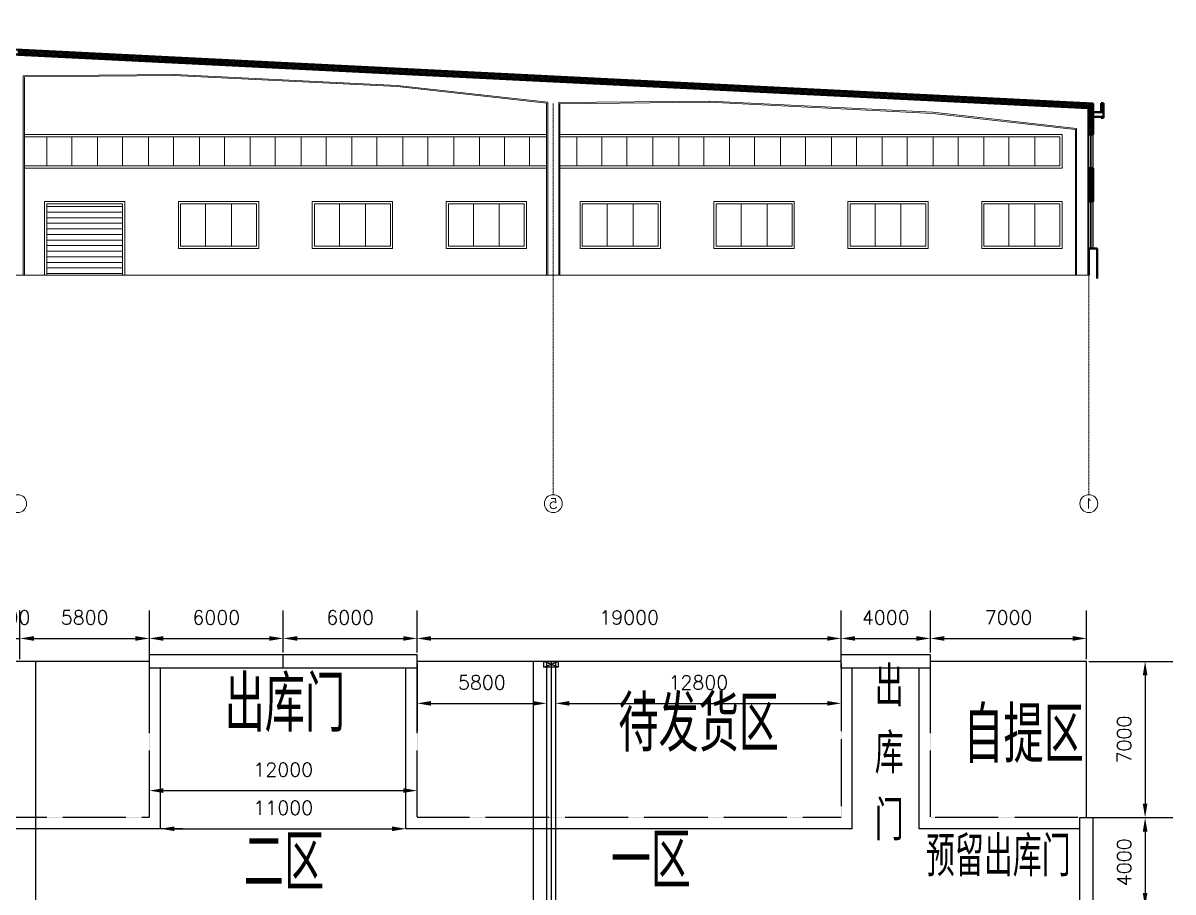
# Model space of a CAD drawing. Header units: millimetres. Extents: x 6622 to 532820, y 3370 to 359312.
# Drawn here: x 481287 to 532820, y 318705 to 357655 of the extents above; entities that cross this region are included whole.
import ezdxf
from ezdxf.enums import TextEntityAlignment as Align

# ---------------------------------------------------------------- set-up
doc = ezdxf.new("R2010")
doc.units = ezdxf.units.MM
doc.linetypes.add('ACAD_ISO03W100', pattern=[30, 12, -18])
doc.linetypes.add('CENTER', pattern=[50.8, 31.75, -6.35, 6.35, -6.35])
for name, color, linetype, lineweight in [('AXIS', 3, 'Continuous', 15), ('COLUMN', 2, 'Continuous', 15), ('DIM', 72, 'Continuous', 15), ('DOTE', 1, 'CENTER', 15), ('WA', 4, 'Continuous', 15), ('WALL', 7, 'Continuous', 40), ('WINDOW', 3, 'Continuous', 15), ('WINDOW_TEXT', 3, 'Continuous', 15), ('Z', 3, 'Continuous', 15)]:
    doc.layers.add(name, color=color, linetype=linetype, lineweight=lineweight)
doc.styles.add('COMPLEX', font='COMPLEX')
doc.styles.add('SIMPLEX', font='SIMPLEX.SHX')
doc.styles.get("Standard").update_dxf_attribs({"font": 'txt', "bigfont": 'gbcbig.shx'})
doc.dimstyles.new('ISO-25', dxfattribs={"dimtxt": 625, "dimasz": 625, "dimexe": 1250, "dimexo": 100, "dimgap": 625, "dimtad": 1, "dimtxsty": 'Standard', "dimcen": 2.5, "dimadec": 0, "dimazin": 0, "dimtfac": 1, "dimtmove": 0, "dimatfit": 3, "dimfxl": 1, "dimarcsym": 0})
pattern_1 = [(45, (4244.755, -231549.42), (-44.194174, 44.194174), []), (135, (4244.755, -231549.42), (-44.194174, -44.194174), [])]

# ---------------------------------------------------------------- blocks, each defined once
blk = doc.blocks.new('*D354')
at = {"color": 0, "lineweight": -2, "transparency": 16777216}
for p, q in [((487450, 321640), (487450, 322790)), ((498450, 321640), (498450, 322790)), ((488075, 321540), (497825, 321540))]:
    blk.add_line(p, q, dxfattribs=at)
at = {"color": 0, "transparency": 16777216}
for points in [[(488075, 321644), (488075, 321436), (487450, 321540)], [(497825, 321644), (497825, 321436), (498450, 321540)]]:
    blk.add_solid(points, dxfattribs=at)
at = {"layer": 'Defpoints', "color": 0, "transparency": 16777216}
for p in [(487450, 321540), (498450, 321540), (498450, 321540)]:
    blk.add_point(p, dxfattribs=at)
at = {"color": 0, "transparency": 16777216, "insert": (492950, 322478), "char_height": 625, "attachment_point": 5}
blk.add_mtext('11000', dxfattribs=at)
blk = doc.blocks.new('*D355')
at = {"color": 0, "lineweight": -2, "transparency": 16777216}
for p, q in [((486950, 322140), (486950, 324500)), ((498950, 322140), (498950, 324500)), ((487575, 323250), (498325, 323250))]:
    blk.add_line(p, q, dxfattribs=at)
at = {"color": 0, "transparency": 16777216}
for points in [[(487575, 323354), (487575, 323146), (486950, 323250)], [(498325, 323354), (498325, 323146), (498950, 323250)]]:
    blk.add_solid(points, dxfattribs=at)
at = {"layer": 'Defpoints', "color": 0, "transparency": 16777216}
for p in [(498950, 323250), (486950, 322040), (498950, 322040)]:
    blk.add_point(p, dxfattribs=at)
at = {"color": 0, "transparency": 16777216, "insert": (492950, 324188), "char_height": 625, "attachment_point": 5}
blk.add_mtext('12000', dxfattribs=at)
blk = doc.blocks.new('*D363')
at = {"color": 0, "lineweight": -2, "transparency": 16777216}
for p, q in [((479950, 329140), (479950, 331320)), ((481150, 329140), (481150, 331320)), ((479325, 330070), (478700, 330070)), ((479950, 330070), (481150, 330070)), ((481775, 330070), (482400, 330070))]:
    blk.add_line(p, q, dxfattribs=at)
at = {"color": 0, "transparency": 16777216}
for points in [[(479325, 330174), (479325, 329966), (479950, 330070)], [(481775, 330174), (481775, 329966), (481150, 330070)]]:
    blk.add_solid(points, dxfattribs=at)
at = {"layer": 'Defpoints', "color": 0, "transparency": 16777216}
for p in [(481150, 330070), (479950, 329040), (481150, 329040)]:
    blk.add_point(p, dxfattribs=at)
at = {"color": 0, "transparency": 16777216, "insert": (480550, 331008), "char_height": 625, "attachment_point": 5}
blk.add_mtext('1200', dxfattribs=at)
blk = doc.blocks.new('*D364')
at = {"color": 0, "lineweight": -2, "transparency": 16777216}
for p, q in [((481150, 329140), (481150, 331320)), ((486950, 329140), (486950, 331320)), ((481775, 330070), (486325, 330070))]:
    blk.add_line(p, q, dxfattribs=at)
at = {"color": 0, "transparency": 16777216}
for points in [[(481775, 330174), (481775, 329966), (481150, 330070)], [(486325, 330174), (486325, 329966), (486950, 330070)]]:
    blk.add_solid(points, dxfattribs=at)
at = {"layer": 'Defpoints', "color": 0, "transparency": 16777216}
for p in [(486950, 330070), (481150, 329040), (486950, 329040)]:
    blk.add_point(p, dxfattribs=at)
at = {"color": 0, "transparency": 16777216, "insert": (484050, 331008), "char_height": 625, "attachment_point": 5}
blk.add_mtext('5800', dxfattribs=at)
blk = doc.blocks.new('*D365')
at = {"color": 0, "lineweight": -2, "transparency": 16777216}
for p, q in [((486950, 329440), (486950, 331320)), ((492950, 329440), (492950, 331320)), ((487575, 330070), (492325, 330070))]:
    blk.add_line(p, q, dxfattribs=at)
at = {"color": 0, "transparency": 16777216}
for points in [[(487575, 330174), (487575, 329966), (486950, 330070)], [(492325, 330174), (492325, 329966), (492950, 330070)]]:
    blk.add_solid(points, dxfattribs=at)
at = {"layer": 'Defpoints', "color": 0, "transparency": 16777216}
for p in [(492950, 330070), (486950, 329340), (492950, 329340)]:
    blk.add_point(p, dxfattribs=at)
at = {"color": 0, "transparency": 16777216, "insert": (489950, 331008), "char_height": 625, "attachment_point": 5}
blk.add_mtext('6000', dxfattribs=at)
blk = doc.blocks.new('*D366')
at = {"color": 0, "lineweight": -2, "transparency": 16777216}
for p, q in [((492950, 329440), (492950, 331320)), ((498950, 329440), (498950, 331320)), ((493575, 330070), (498325, 330070))]:
    blk.add_line(p, q, dxfattribs=at)
at = {"color": 0, "transparency": 16777216}
for points in [[(493575, 330174), (493575, 329966), (492950, 330070)], [(498325, 330174), (498325, 329966), (498950, 330070)]]:
    blk.add_solid(points, dxfattribs=at)
at = {"layer": 'Defpoints', "color": 0, "transparency": 16777216}
for p in [(498950, 330070), (492950, 329340), (498950, 329340)]:
    blk.add_point(p, dxfattribs=at)
at = {"color": 0, "transparency": 16777216, "insert": (495950, 331008), "char_height": 625, "attachment_point": 5}
blk.add_mtext('6000', dxfattribs=at)
blk = doc.blocks.new('*D367')
at = {"color": 0, "lineweight": -2, "transparency": 16777216}
for p, q in [((498950, 329440), (498950, 331320)), ((517950, 329140), (517950, 331320)), ((499575, 330070), (517325, 330070))]:
    blk.add_line(p, q, dxfattribs=at)
at = {"color": 0, "transparency": 16777216}
for points in [[(499575, 330174), (499575, 329966), (498950, 330070)], [(517325, 330174), (517325, 329966), (517950, 330070)]]:
    blk.add_solid(points, dxfattribs=at)
at = {"layer": 'Defpoints', "color": 0, "transparency": 16777216}
for p in [(517950, 330070), (498950, 329340), (517950, 329040)]:
    blk.add_point(p, dxfattribs=at)
at = {"color": 0, "transparency": 16777216, "insert": (508450, 331008), "char_height": 625, "attachment_point": 5}
blk.add_mtext('19000', dxfattribs=at)
blk = doc.blocks.new('*D368')
at = {"color": 0, "lineweight": -2, "transparency": 16777216}
for p, q in [((498950, 328940), (498950, 325910)), ((504750, 328940), (504750, 325910)), ((499575, 327160), (504125, 327160))]:
    blk.add_line(p, q, dxfattribs=at)
at = {"color": 0, "transparency": 16777216}
for points in [[(499575, 327264), (499575, 327056), (498950, 327160)], [(504125, 327264), (504125, 327056), (504750, 327160)]]:
    blk.add_solid(points, dxfattribs=at)
at = {"layer": 'Defpoints', "color": 0, "transparency": 16777216}
for p in [(498950, 329040), (504750, 329040), (504750, 327160)]:
    blk.add_point(p, dxfattribs=at)
at = {"color": 0, "transparency": 16777216, "insert": (501850, 328098), "char_height": 625, "attachment_point": 5}
blk.add_mtext('5800', dxfattribs=at)
blk = doc.blocks.new('*D369')
at = {"color": 0, "lineweight": -2, "transparency": 16777216}
for p, q in [((505150, 328940), (505150, 325910)), ((517950, 328940), (517950, 325910)), ((505775, 327160), (517325, 327160))]:
    blk.add_line(p, q, dxfattribs=at)
at = {"color": 0, "transparency": 16777216}
for points in [[(505775, 327264), (505775, 327056), (505150, 327160)], [(517325, 327264), (517325, 327056), (517950, 327160)]]:
    blk.add_solid(points, dxfattribs=at)
at = {"layer": 'Defpoints', "color": 0, "transparency": 16777216}
for p in [(505150, 329040), (517950, 329040), (517950, 327160)]:
    blk.add_point(p, dxfattribs=at)
at = {"color": 0, "transparency": 16777216, "insert": (511550, 328098), "char_height": 625, "attachment_point": 5}
blk.add_mtext('12800', dxfattribs=at)
blk = doc.blocks.new('*D370')
at = {"color": 0, "lineweight": -2, "transparency": 16777216}
for p, q in [((517950, 329440), (517950, 331320)), ((521950, 329440), (521950, 331320)), ((518575, 330070), (521325, 330070))]:
    blk.add_line(p, q, dxfattribs=at)
at = {"color": 0, "transparency": 16777216}
for points in [[(518575, 330174), (518575, 329966), (517950, 330070)], [(521325, 330174), (521325, 329966), (521950, 330070)]]:
    blk.add_solid(points, dxfattribs=at)
at = {"layer": 'Defpoints', "color": 0, "transparency": 16777216}
for p in [(521950, 330070), (517950, 329340), (521950, 329340)]:
    blk.add_point(p, dxfattribs=at)
at = {"color": 0, "transparency": 16777216, "insert": (519950, 331008), "char_height": 625, "attachment_point": 5}
blk.add_mtext('4000', dxfattribs=at)
blk = doc.blocks.new('*D371')
at = {"color": 0, "lineweight": -2, "transparency": 16777216}
for p, q in [((521950, 329440), (521950, 331320)), ((528950, 329140), (528950, 331320)), ((522575, 330070), (528325, 330070))]:
    blk.add_line(p, q, dxfattribs=at)
at = {"color": 0, "transparency": 16777216}
for points in [[(522575, 330174), (522575, 329966), (521950, 330070)], [(528325, 330174), (528325, 329966), (528950, 330070)]]:
    blk.add_solid(points, dxfattribs=at)
at = {"layer": 'Defpoints', "color": 0, "transparency": 16777216}
for p in [(528950, 330070), (521950, 329340), (528950, 329040)]:
    blk.add_point(p, dxfattribs=at)
at = {"color": 0, "transparency": 16777216, "insert": (525450, 331008), "char_height": 625, "attachment_point": 5}
blk.add_mtext('7000', dxfattribs=at)
blk = doc.blocks.new('*D372')
at = {"color": 0, "lineweight": -2, "transparency": 16777216}
for p, q in [((529050, 329040), (532820, 329040)), ((531570, 328415), (531570, 322665)), ((529050, 322040), (532820, 322040))]:
    blk.add_line(p, q, dxfattribs=at)
at = {"color": 0, "transparency": 16777216}
for points in [[(531466, 328415), (531674, 328415), (531570, 329040)], [(531466, 322665), (531674, 322665), (531570, 322040)]]:
    blk.add_solid(points, dxfattribs=at)
at = {"layer": 'Defpoints', "color": 0, "transparency": 16777216}
for p in [(528950, 329040), (528950, 322040), (531570, 322040)]:
    blk.add_point(p, dxfattribs=at)
at = {"color": 0, "transparency": 16777216, "insert": (530632, 325540), "char_height": 625, "attachment_point": 5, "rotation": 90}
blk.add_mtext('7000', dxfattribs=at)
blk = doc.blocks.new('*D373')
at = {"color": 0, "lineweight": -2, "transparency": 16777216}
for p, q in [((529350, 322040), (532820, 322040)), ((531570, 321415), (531570, 318665)), ((529350, 318040), (532820, 318040))]:
    blk.add_line(p, q, dxfattribs=at)
at = {"color": 0, "transparency": 16777216}
for points in [[(531466, 321415), (531674, 321415), (531570, 322040)], [(531466, 318665), (531674, 318665), (531570, 318040)]]:
    blk.add_solid(points, dxfattribs=at)
at = {"layer": 'Defpoints', "color": 0, "transparency": 16777216}
for p in [(529250, 322040), (529250, 318040), (531570, 318040)]:
    blk.add_point(p, dxfattribs=at)
at = {"color": 0, "transparency": 16777216, "insert": (530632, 320040), "char_height": 625, "attachment_point": 5, "rotation": 90}
blk.add_mtext('4000', dxfattribs=at)
blk = doc.blocks.new('_WBLK')
for p, q in [((-0.5, 0.5), (0.5, 0.5)), ((0.5, 0.167), (-0.5, 0.167)), ((0.5, -0.167), (-0.5, -0.167)), ((-0.5, -0.5), (0.5, -0.5))]:
    blk.add_line(p, q)
at = {"layer": 'WINDOW_TEXT', "style": 'SIMPLEX', "flags": 9}
blk.add_attdef('A', text='', height=1, dxfattribs=at).set_placement((0, 1.5), align=Align.MIDDLE)

msp = doc.modelspace()

# ---------------------------------------------------------------- hatches: boundary and pattern name
at = {"layer": 'AXIS'}
h = msp.add_hatch(dxfattribs=at)
h.set_pattern_fill('ANSI37', color=256, scale=500, style=0)
h.set_pattern_definition([(45, (4244.755, -231649.42), (-44.194174, 44.194174), []), (135, (4244.755, -231649.42), (-44.194174, -44.194174), [])])
h.paths.add_polyline_path([(529250, 349655.221), (529050, 349655.221), (529050, 351155.221), (529250, 351155.221)])
at = {"layer": 'DIM'}
h = msp.add_hatch(dxfattribs=at)
h.set_pattern_fill('ANSI37', color=256, scale=500, style=0)
h.set_pattern_definition(pattern_1)
h.paths.add_polyline_path([(481050, 356255.221), (481050, 356455.47), (505050, 355255.47), (505050, 355055.221)])
h = msp.add_hatch(dxfattribs=at)
h.set_pattern_fill('ANSI37', color=256, scale=500, style=0)
h.set_pattern_definition(pattern_1)
h.paths.add_polyline_path([(505050, 355055.221), (505050, 355255.47), (529050, 354055.47), (529050, 353855.221)])
h.paths.add_polyline_path([(529050, 354055.47), (529250, 354045.47), (529250, 353655.221), (529050, 353655.221), (529050, 353855.221)])
h.paths.add_polyline_path([(529050, 353655.221), (529250, 353655.221), (529250, 353455.221), (529050, 353455.221)])
h.paths.add_polyline_path([(529050, 353455.221), (529250, 353455.221), (529250, 352855.221), (529050, 352855.221)])
h = msp.add_hatch(dxfattribs=at)
h.set_pattern_fill('ANSI37', color=256, scale=500, style=0)
h.set_pattern_definition([(45, (-123317.726, -89174.194), (-44.194174, 44.194174), []), (135, (-123317.726, -89174.194), (-44.194174, -44.194174), [])])
h.paths.add_polyline_path([(529250, 352655.221), (529050, 352655.221), (529050, 352855.221), (529250, 352855.221)])

# ---------------------------------------------------------------- linework, layer by layer
for p, q in [((486950, 328740), (486950, 329340)), ((498950, 329340), (486950, 329340)), ((492950, 328740), (492950, 329340)), ((498950, 328740), (498950, 329340)), ((517950, 328740), (517950, 329340)), ((521950, 329340), (517950, 329340)), ((521950, 328740), (521950, 329340)), ((486950, 329040), (479949.998, 329040)), ((517950, 329040), (498950, 329040)), ((528950, 329040), (521950, 329040)), ((528950, 322040), (528950, 329040)), ((498950, 328740), (486950, 328740)), ((487450, 321540), (487450, 328740)), ((498450, 321540), (498450, 328740)), ((521950, 328740), (517950, 328740)), ((518450, 321540), (518450, 328740)), ((521450, 321540), (521450, 328740)), ((528650, 322040), (529250, 322040)), ((528650, 318040), (528650, 322040)), ((529250, 318040), (529250, 322040)), ((488450, 321540), (479449.998, 321540)), ((518450, 321540), (498450, 321540)), ((528650, 321540), (521450, 321540))]:
    msp.add_line(p, q)
at = {"color": 1}
for p, q in [((481850, 329040), (481850, 259040)), ((504150, 329040), (504150, 259040))]:
    msp.add_line(p, q, dxfattribs=at)
at = {"color": 0}
for p, q in [((505275, 328790), (504625, 329040)), ((504625, 328790), (505275, 329040))]:
    msp.add_line(p, q, dxfattribs=at)
at = {"color": 4}
for p, q in [((504750, 329040), (504750, 259040)), ((504950, 329040), (504950, 259040)), ((505150, 329040), (505150, 259040))]:
    msp.add_line(p, q, dxfattribs=at)
at = {"color": 2, "linetype": 'ACAD_ISO03W100'}
for p, q in [((486950, 322040), (486950, 328740)), ((498950, 322040), (498950, 328740)), ((517950, 328740), (517950, 322040)), ((521950, 322040), (521950, 328740)), ((486950, 322040), (479949.998, 322040)), ((517950, 322040), (498950, 322040)), ((528650, 322040), (521950, 322040))]:
    msp.add_line(p, q, dxfattribs=at)
at = {"color": 0}
msp.add_lwpolyline([(504625, 329040), (505275, 329040), (505275, 328790), (504625, 328790)], close=True, dxfattribs=at)
at = {"layer": 'AXIS', "color": 42}
for p, q in [((481350, 352555.221), (504750, 352555.221)), ((482350, 351255.221), (482350, 352555.221)), ((483470, 352555.221), (483470, 351255.221)), ((484630, 351255.221), (484630, 352555.221)), ((485750, 352555.221), (485750, 351255.221)), ((486910, 351255.221), (486910, 352555.221)), ((488030, 352555.221), (488030, 351255.221)), ((489190, 351255.221), (489190, 352555.221)), ((490310, 352555.221), (490310, 351255.221)), ((491470, 351255.221), (491470, 352555.221)), ((492590, 352555.221), (492590, 351255.221)), ((493750, 351255.221), (493750, 352555.221)), ((494870, 352555.221), (494870, 351255.221)), ((496030, 351255.221), (496030, 352555.221)), ((497150, 352555.221), (497150, 351255.221)), ((498310, 351255.221), (498310, 352555.221)), ((499430, 352555.221), (499430, 351255.221)), ((500590, 351255.221), (500590, 352555.221)), ((501750, 351255.221), (501750, 352555.221)), ((502870, 352555.221), (502870, 351255.221)), ((503990, 352555.221), (503990, 351255.221)), ((505350, 352555.221), (527750, 352555.221)), ((506110, 352555.221), (506110, 351255.221)), ((507230, 352555.221), (507230, 351255.221)), ((508350, 351255.221), (508350, 352555.221)), ((509510, 351255.221), (509510, 352555.221)), ((510670, 352555.221), (510670, 351255.221)), ((511790, 351255.221), (511790, 352555.221)), ((512950, 352555.221), (512950, 351255.221)), ((514070, 351255.221), (514070, 352555.221)), ((515230, 352555.221), (515230, 351255.221)), ((516350, 351255.221), (516350, 352555.221)), ((517510, 352555.221), (517510, 351255.221)), ((518630, 351255.221), (518630, 352555.221)), ((519790, 352555.221), (519790, 351255.221)), ((520910, 351255.221), (520910, 352555.221)), ((522070, 352555.221), (522070, 351255.221)), ((523190, 351255.221), (523190, 352555.221)), ((524350, 352555.221), (524350, 351255.221)), ((525470, 351255.221), (525470, 352555.221)), ((526630, 352555.221), (526630, 351255.221)), ((527750, 352555.221), (527750, 351255.221)), ((504750, 351255.221), (481350, 351255.221)), ((527750, 351255.221), (505350, 351255.221)), ((482350, 349555.221), (482350, 346355.221)), ((485750, 349426.946), (482350, 349426.946)), ((485752.32, 349555.221), (482352.32, 349555.221)), ((485750, 346355.221), (485750, 349555.221)), ((488350, 347655.221), (488350, 349555.221)), ((488350, 349555.221), (491750, 349555.221)), ((489470, 347655.221), (489470, 349555.221)), ((490630, 349555.221), (490630, 347655.221)), ((491750, 349555.221), (491750, 347655.221)), ((494350, 347655.221), (494350, 349555.221)), ((494350, 349555.221), (497750, 349555.221)), ((495470, 347655.221), (495470, 349555.221)), ((496630, 349555.221), (496630, 347655.221)), ((497750, 349555.221), (497750, 347655.221)), ((500350, 347655.221), (500350, 349555.221)), ((500350, 349555.221), (503750, 349555.221)), ((501470, 347655.221), (501470, 349555.221)), ((502630, 349555.221), (502630, 347655.221)), ((503750, 349555.221), (503750, 347655.221)), ((506350, 347655.221), (506350, 349555.221)), ((506350, 349555.221), (509750, 349555.221)), ((507470, 347655.221), (507470, 349555.221)), ((508630, 349555.221), (508630, 347655.221)), ((509750, 349555.221), (509750, 347655.221)), ((512350, 347655.221), (512350, 349555.221)), ((512350, 349555.221), (515750, 349555.221)), ((513470, 347655.221), (513470, 349555.221)), ((514630, 349555.221), (514630, 347655.221)), ((515750, 349555.221), (515750, 347655.221)), ((518350, 347655.221), (518350, 349555.221)), ((518350, 349555.221), (521750, 349555.221)), ((519470, 347655.221), (519470, 349555.221)), ((520630, 349555.221), (520630, 347655.221)), ((521750, 349555.221), (521750, 347655.221)), ((524350, 349555.221), (527750, 349555.221)), ((524350, 347655.221), (524350, 349555.221)), ((525470, 347655.221), (525470, 349555.221)), ((526630, 349555.221), (526630, 347655.221)), ((527750, 349555.221), (527750, 347655.221)), ((485750, 349176.946), (482350, 349176.946)), ((485750, 348926.946), (482350, 348926.946)), ((485750, 348676.946), (482350, 348676.946)), ((485750, 348426.946), (482350, 348426.946)), ((485750, 348176.946), (482350, 348176.946)), ((485750, 347926.946), (482350, 347926.946)), ((485750, 347676.946), (482350, 347676.946)), ((485750, 347426.946), (482350, 347426.946)), ((491750, 347655.221), (488350, 347655.221)), ((497750, 347655.221), (494350, 347655.221)), ((503750, 347655.221), (500350, 347655.221)), ((509750, 347655.221), (506350, 347655.221)), ((515750, 347655.221), (512350, 347655.221)), ((521750, 347655.221), (518350, 347655.221)), ((527750, 347655.221), (524350, 347655.221)), ((485750, 347176.946), (482350, 347176.946)), ((485750, 346926.946), (482350, 346926.946)), ((485750, 346676.946), (482350, 346676.946)), ((485750, 346426.946), (482350, 346426.946)), ((482350, 346355.221), (485750, 346355.221))]:
    msp.add_line(p, q, dxfattribs=at)
at = {"layer": 'AXIS'}
for centre in [(481050, 336112.051), (505050, 336112.051), (529050, 336112.051)]:
    msp.add_circle(centre, 400, dxfattribs=at)
at = {"layer": 'COLUMN'}
for p, q in [((457050, 357405.158), (529000, 353807.658)), ((481300, 355288.494), (488070.984, 355353.484)), ((481300, 355288.494), (481300, 346355.221)), ((481350, 355238.971), (488069.975, 355303.472)), ((481350, 355238.971), (481350, 346355.221)), ((488050, 355304.471), (498050, 354804.471)), ((488070.984, 355353.484), (498053.98, 354854.335)), ((498050, 354804.471), (504750, 354068.971)), ((498053.98, 354854.335), (504800, 354113.783)), ((504750, 354068.971), (504750, 346355.221)), ((504800, 354113.783), (504800, 346355.221)), ((505300, 354088.494), (512070.984, 354153.484)), ((505300, 354088.494), (505300, 346355.221)), ((505350, 354038.971), (512069.975, 354103.472)), ((505350, 354038.971), (505350, 346355.221)), ((512050, 354104.471), (522050, 353604.471)), ((512070.984, 354153.484), (522054.049, 353654.331)), ((522050, 353604.471), (528450, 352883.971)), ((522054.049, 353654.331), (528500, 352928.658)), ((529000, 353807.658), (529000, 346355.221)), ((529050, 353855.221), (529050, 346355.221)), ((528450, 352883.971), (528450, 346355.221)), ((528500, 352928.658), (528500, 346355.221))]:
    msp.add_line(p, q, dxfattribs=at)
at = {"layer": 'DOTE'}
for p, q in [((505050, 354048.557), (505050, 336512.051)), ((529050, 354048.557), (529050, 336512.051))]:
    msp.add_line(p, q, dxfattribs=at)
at = {"layer": 'WA'}
msp.add_line((529050, 346355.221), (385050, 346355.221), dxfattribs=at)
at = {"layer": 'WALL'}
for p, q in [((457050, 357655.47), (529250, 354045.47)), ((457050, 357455.221), (529050, 353855.221)), ((529250, 352655.221), (529250, 354045.47)), ((529600, 354055.221), (529700, 354055.221)), ((529600, 354055.221), (529600, 353655.221)), ((529700, 354055.221), (529700, 353405.221)), ((529050, 352655.221), (529050, 353855.221)), ((529050, 353655.221), (529700, 353655.221)), ((529050, 353455.221), (529700, 353455.221)), ((529600, 353455.221), (529600, 353405.221)), ((529600, 353405.221), (529700, 353405.221)), ((529250, 352655.221), (529050, 352655.221)), ((529250, 351155.221), (529050, 351155.221)), ((529050, 349655.221), (529050, 351155.221)), ((529250, 349655.221), (529250, 351155.221)), ((529250, 349655.221), (529050, 349655.221)), ((529050, 346355.221), (529050, 347555.221)), ((529420, 347555.221), (529050, 347555.221)), ((529420, 346205.221), (529420, 347555.221))]:
    msp.add_line(p, q, dxfattribs=at)
at = {"layer": 'Z'}
for p, q in [((481350, 352655.221), (504750, 352655.221)), ((505350, 352655.221), (527850, 352655.221)), ((527850, 352655.221), (527850, 351155.221)), ((504750, 351155.221), (481350, 351155.221)), ((527850, 351155.221), (505350, 351155.221)), ((482250, 349655.221), (482250, 346355.221)), ((485850, 349655.221), (482250, 349655.221)), ((485850, 346355.221), (485850, 349655.221)), ((488250, 349655.221), (491850, 349655.221)), ((488250, 347555.221), (488250, 349655.221)), ((491850, 349655.221), (491850, 347555.221)), ((494250, 349655.221), (497850, 349655.221)), ((494250, 347555.221), (494250, 349655.221)), ((497850, 349655.221), (497850, 347555.221)), ((500250, 349655.221), (503850, 349655.221)), ((500250, 347555.221), (500250, 349655.221)), ((503850, 349655.221), (503850, 347555.221)), ((506250, 349655.221), (509850, 349655.221)), ((506250, 347555.221), (506250, 349655.221)), ((509850, 349655.221), (509850, 347555.221)), ((512250, 349655.221), (515850, 349655.221)), ((512250, 347555.221), (512250, 349655.221)), ((515850, 349655.221), (515850, 347555.221)), ((518250, 349655.221), (521850, 349655.221)), ((518250, 347555.221), (518250, 349655.221)), ((521850, 349655.221), (521850, 347555.221)), ((524250, 347555.221), (524250, 349655.221)), ((524250, 349655.221), (527850, 349655.221)), ((527850, 349655.221), (527850, 347555.221)), ((491850, 347555.221), (488250, 347555.221)), ((497850, 347555.221), (494250, 347555.221)), ((503850, 347555.221), (500250, 347555.221)), ((509850, 347555.221), (506250, 347555.221)), ((515850, 347555.221), (512250, 347555.221)), ((521850, 347555.221), (518250, 347555.221)), ((527850, 347555.221), (524250, 347555.221))]:
    msp.add_line(p, q, dxfattribs=at)

# ---------------------------------------------------------------- block references
at = {"layer": 'WINDOW', "yscale": 200, "zscale": 3600, "rotation": 90}
for p, xscale in [((529150, 351905.221), 1500), ((529150, 348605.221), 2100)]:
    msp.add_blockref('_WBLK', p, dxfattribs=dict(at, xscale=xscale))

# ---------------------------------------------------------------- texts
at = {"color": 0, "attachment_point": 1}
for s, insert, char_height, width in [('出\\P库\\P门', (519453.166, 328819.063), 1800, 1659.08494), ('出库门', (490320.746, 328385.184), 2500, 7700.04118), ('待发货区', (507966.549, 327497.223), 2500, 7700.04118), ('自提区', (523426.088, 326996.648), 2500, 7700.04118), ('二区', (491180.477, 321280.192), 2500, 4268.9301), ('一区', (507624.968, 321362.128), 2500, 10552.2165), ('预留出库门', (521752.97, 321206.649), 1800, 7240.5432)]:
    msp.add_mtext(s, dxfattribs=dict(at, insert=insert, char_height=char_height, width=width))
at = {"layer": 'AXIS', "style": 'COMPLEX', "text_generation_flag": 4}
for tag, width, p, p2 in [('5', 1.339286, (505250, 335888.051), (504850, 335888.051)), ('1', 2.083333, (529250, 335888.051), (528850, 335888.051))]:
    msp.add_attdef(tag, text='', height=448, rotation=180, dxfattribs=dict(at, width=width)).set_placement(p, p2, align=Align.FIT)

# ---------------------------------------------------------------- dimensions: what is measured, and where the dimension line sits
at = {"color": 0}
dim = msp.add_linear_dim(base=(481150, 330070), p1=(479949.998, 329040), p2=(481150, 329040), dimstyle='ISO-25', dxfattribs=at)
dim.commit()
dim.dimension.update_dxf_attribs({"geometry": '*D363', "text_midpoint": (480549.999, 330070), "dimtype": 160})
for base, p1, p2, picture, middle in [((486950, 330070), (481150, 329040), (486950, 329040), '*D364', (484050, 331007.5)), ((492950, 330070), (486950, 329340), (492950, 329340), '*D365', (489950, 331007.5)), ((498950, 330070), (492950, 329340), (498950, 329340), '*D366', (495950, 331007.5)), ((517950, 330070), (498950, 329340), (517950, 329040), '*D367', (508450, 331007.5)), ((521950, 330070), (517950, 329340), (521950, 329340), '*D370', (519950, 331007.5)), ((528950, 330070), (521950, 329340), (528950, 329040), '*D371', (525450, 331007.5)), ((504750, 327160), (498950, 329040), (504750, 329040), '*D368', (501850, 328097.5)), ((517950, 327160), (505150, 329040), (517950, 329040), '*D369', (511550, 328097.5)), ((498950, 323250), (486950, 322040), (498950, 322040), '*D355', (492950, 324187.5)), ((498450, 321540), (487450, 321540), (498450, 321540), '*D354', (492950, 322477.5))]:
    dim = msp.add_linear_dim(base=base, p1=p1, p2=p2, dimstyle='ISO-25', dxfattribs=at)
    dim.commit()
    dim.dimension.update_dxf_attribs({"geometry": picture, "text_midpoint": middle})
dim = msp.add_linear_dim(base=(531570, 322040), p1=(528950, 329040), p2=(528950, 322040), angle=90, dimstyle='ISO-25', dxfattribs=at)
dim.commit()
dim.dimension.update_dxf_attribs({"geometry": '*D372', "text_midpoint": (531570, 325540), "dimtype": 160})
dim = msp.add_linear_dim(base=(531570, 318040), p1=(529250, 322040), p2=(529250, 318040), angle=90, dimstyle='ISO-25', dxfattribs=at)
dim.commit()
dim.dimension.update_dxf_attribs({"geometry": '*D373', "text_midpoint": (530632.5, 320040)})

doc.saveas('drawing.dxf')
